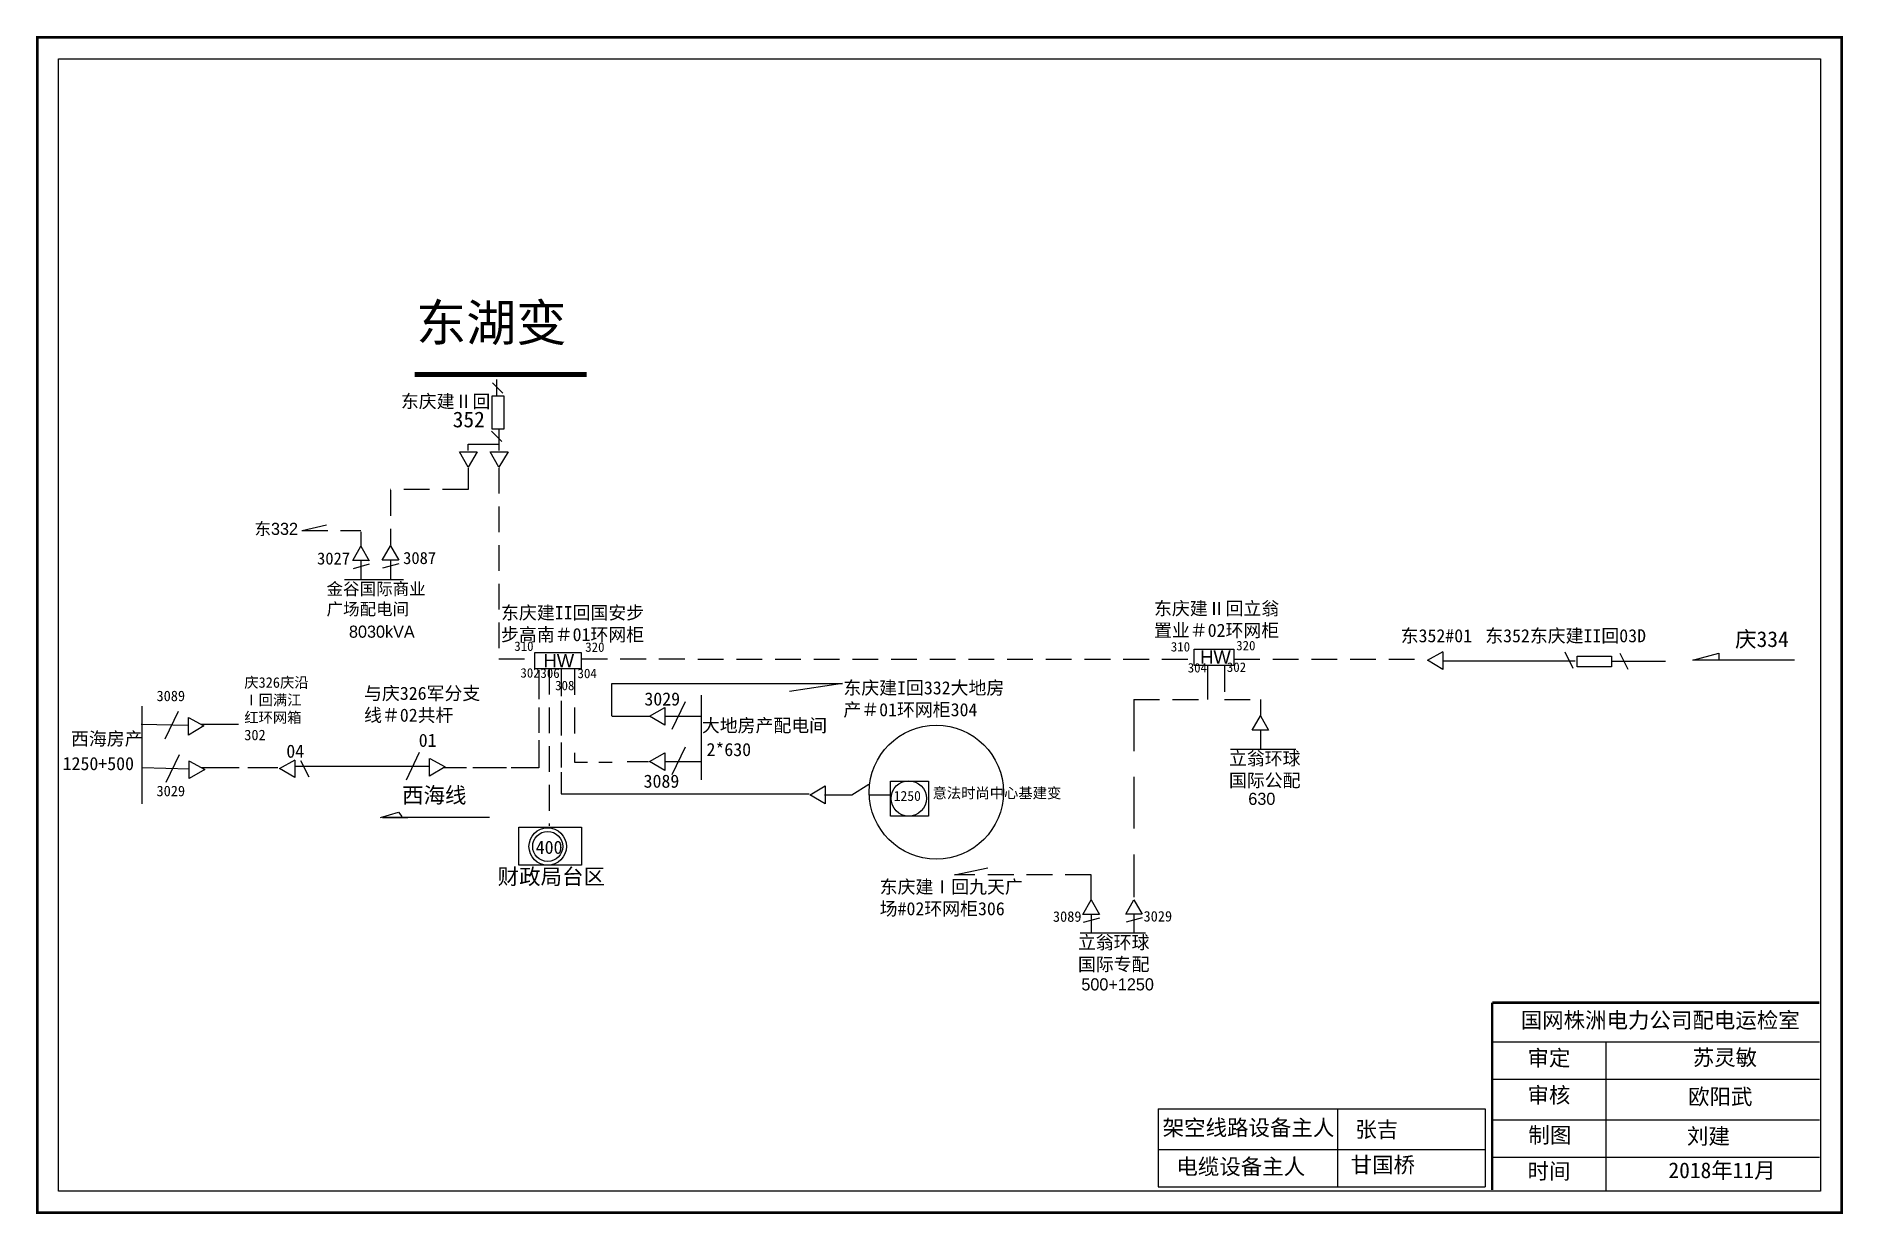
# Model space of a CAD drawing. Extents: x 0 to 344, y 0 to 224.
import ezdxf

# ---------------------------------------------------------------- set-up
doc = ezdxf.new("R2010")
doc.units = 0
doc.header["$LTSCALE"] = 0.774411
doc.linetypes.add('ACAD_ISO02W100', pattern=[15, 12, -3])
doc.linetypes.add('DASHED2', pattern=[9.525, 6.35, -3.175])
doc.layers.get('0').update_dxf_attribs({"linetype": 'CONTINUOUS'})
doc.layers.add('0-RefEdit0', color=7, linetype='CONTINUOUS')
doc.styles.add('hztxt_txtstyle_0.00_0_0', font='', dxfattribs={"bigfont": 'hztxt.shx'})
doc.styles.get("Standard").update_dxf_attribs({"font": '', "height": 2.5})
doc.styles.add('字体', font='', dxfattribs={"height": 2.5})
doc.styles.get('hztxt_txtstyle_0.00_0_0').set_extended_font_data('hztxt')
doc.styles.get('Standard').set_extended_font_data('SimSun')
doc.styles.get('字体').set_extended_font_data('楷体_GB2312')

msp = doc.modelspace()

# ---------------------------------------------------------------- linework, layer by layer
at = {"linetype": 'ACAD_ISO02W100'}
msp.add_line((87.58, 155.82), (87.58, 158.91), dxfattribs=at)
at = {"linetype": 'Continuous'}
for p, q in [((88.72, 156.32), (86.74, 158.29)), ((88.5, 147.09), (86.52, 149.06)), ((87.94, 149.34), (87.94, 145.39)), ((82.08, 142.19), (80.45, 145.15)), ((80.48, 145.13), (83.83, 145.15)), ((82.06, 146.57), (82.06, 145.39)), ((83.83, 145.15), (82.08, 142.19)), ((87.95, 142.19), (86.32, 145.15)), ((86.36, 145.13), (89.7, 145.15)), ((89.7, 145.15), (87.95, 142.19)), ((265, 105.43), (267.97, 107.04)), ((267.95, 107), (267.95, 103.66)), ((95.6, 103.51), (95.6, 98)), ((99.84, 103.79), (99.84, 98.57)), ((267.95, 103.66), (265, 105.43)), ((267.94, 105.28), (293.13, 105.28)), ((300.03, 105.2), (310.38, 105.21)), ((315.61, 105.39), (320.56, 106.73)), ((334.96, 105.39), (315.61, 105.39)), ((320.56, 106.73), (320.56, 105.39)), ((19.95, 78.03), (19.95, 96.63)), ((99.84, 97.66), (99.84, 91.08)), ((123.48, 97.46), (120.95, 92.18)), ((126.52, 98.71), (126.52, 82.63)), ((28.79, 92.93), (19.78, 93.17)), ((24.33, 90.42), (26.86, 95.7)), ((28.75, 91.13), (28.76, 94.51)), ((28.78, 94.47), (31.72, 92.87)), ((38.28, 93.17), (31.16, 93.17)), ((95.6, 96.39), (95.6, 91.57)), ((109.53, 94.72), (116.65, 94.72)), ((116.68, 94.71), (119.62, 96.39)), ((119.61, 93.01), (116.68, 94.71)), ((119.62, 96.39), (119.61, 93.01)), ((119.62, 94.72), (126.45, 94.72)), ((31.72, 92.87), (28.75, 91.13)), ((95.6, 90.19), (95.6, 84.91)), ((99.84, 89.72), (99.84, 84.95)), ((24.5, 82.14), (27.03, 87.42)), ((28.92, 82.85), (28.93, 86.23)), ((28.95, 86.19), (31.89, 84.59)), ((46.13, 84.78), (49.09, 86.4)), ((49.07, 86.36), (49.08, 83.02)), ((70.32, 82.62), (72.85, 87.9)), ((74.74, 83.32), (74.75, 86.7)), ((74.77, 86.66), (77.71, 85.06)), ((116.68, 86.09), (119.62, 87.77)), ((119.62, 87.77), (119.61, 84.39)), ((123.48, 88.84), (120.95, 83.56)), ((28.96, 84.65), (19.95, 84.89)), ((31.89, 84.59), (28.92, 82.85)), ((38.45, 84.89), (31.33, 84.89)), ((45.8, 84.89), (40.11, 84.89)), ((49.08, 83.02), (46.13, 84.78)), ((74.76, 85.14), (49.14, 85.14)), ((77.71, 85.06), (74.74, 83.32)), ((81.81, 84.91), (77.45, 84.91)), ((89.4, 84.91), (82.96, 84.91)), ((95.6, 84.91), (90.32, 84.91)), ((99.84, 84.04), (99.84, 79.95)), ((119.61, 84.39), (116.68, 86.09)), ((119.62, 86.1), (126.45, 86.1)), ((99.84, 79.95), (147.1, 79.95)), ((150.17, 78.02), (147.25, 79.72)), ((147.29, 79.72), (150.15, 81.46)), ((150.05, 79.73), (155.28, 79.73)), ((150.15, 81.46), (150.17, 78.02)), ((155.28, 79.73), (158.46, 81.77)), ((158.46, 79.73), (162.55, 79.73)), ((174.84, 64.51), (181.21, 65.82)), ((277.38, 32.65), (339.74, 32.65)), ((299.02, 32.64), (299.02, 4.31)), ((277.38, 25.54), (339.74, 25.54)), ((213.63, 19.89), (276, 19.89)), ((213.63, 19.89), (213.63, 5.04)), ((247.84, 19.89), (247.84, 5.04)), ((276, 19.89), (276, 5.04)), ((277.38, 17.79), (339.74, 17.79)), ((213.63, 12.14), (276, 12.14)), ((277.38, 10.69), (339.74, 10.69)), ((213.63, 5.04), (276, 5.04))]:
    msp.add_line(p, q, dxfattribs=at)
at = {"color": 0, "linetype": 'Continuous'}
for p, q in [((82.08, 146.57), (87.92, 146.57)), ((50.44, 130.12), (55.07, 131.21)), ((60.11, 124.38), (61.66, 127.13)), ((63.2, 124.39), (60.11, 124.38)), ((61.66, 127.13), (63.24, 124.36)), ((65.73, 124.47), (67.27, 127.22)), ((68.82, 124.47), (65.73, 124.47)), ((67.27, 127.22), (68.85, 124.45)), ((109.51, 94.73), (109.51, 100.98)), ((109.51, 100.98), (153.48, 100.98)), ((153.48, 100.98), (143.37, 99.41)), ((231.6, 92.06), (233.14, 94.81)), ((233.14, 94.81), (234.72, 92.04)), ((234.69, 92.06), (231.6, 92.06)), ((199.32, 56.96), (200.86, 59.71)), ((200.86, 59.71), (202.44, 56.94)), ((207.47, 57.01), (209.02, 59.76)), ((209.02, 59.76), (210.6, 56.99)), ((202.41, 56.96), (199.32, 56.96)), ((210.56, 57.01), (207.47, 57.01))]:
    msp.add_line(p, q, dxfattribs=at)
at = {"linetype": 'DASHED2'}
for p, q in [((82.12, 142.05), (82.12, 137.91)), ((87.92, 142.1), (87.92, 105.64)), ((67.27, 137.82), (67.27, 127.24)), ((82.12, 137.91), (67.31, 137.91)), ((50.41, 130.14), (61.61, 130.14)), ((291.19, 107), (292.74, 103.9)), ((87.92, 105.64), (94.76, 105.64)), ((97.55, 103.77), (97.55, 73.84)), ((102.37, 103.75), (102.37, 89.92)), ((103.73, 105.64), (220.51, 105.61)), ((226.29, 104.27), (226.29, 97.9)), ((228.11, 105.6), (264.96, 105.59)), ((301.66, 106.76), (303.19, 103.71)), ((209.02, 97.9), (223.13, 97.9)), ((226.29, 97.9), (233.15, 97.9)), ((50.16, 86.3), (51.71, 83.19)), ((102.37, 87.76), (102.37, 85.94)), ((102.37, 85.94), (104.87, 85.94)), ((107.03, 85.94), (109.53, 85.94)), ((112.41, 86.07), (116.49, 86.07)), ((200.86, 64.51), (174.84, 64.51)), ((200.86, 59.71), (200.86, 64.51))]:
    msp.add_line(p, q, dxfattribs=at)
at = {"color": 0, "linetype": 'DASHED2'}
for p, q in [((61.66, 124.38), (61.65, 120.82)), ((67.27, 124.47), (67.27, 120.91)), ((63.24, 123.68), (60.17, 122.84)), ((68.86, 123.77), (65.78, 122.92)), ((233.14, 92.06), (233.14, 88.5)), ((202.45, 56.26), (199.37, 55.41)), ((200.86, 56.96), (200.86, 53.4)), ((210.6, 56.31), (207.53, 55.46)), ((209.02, 57.01), (209.01, 53.44))]:
    msp.add_line(p, q, dxfattribs=at)
at = {"linetype": 'ByBlock'}
for p, q in [((65.38, 75.45), (68.84, 76.41)), ((68.84, 76.41), (69.42, 75.64)), ((86.17, 75.45), (65.76, 75.45)), ((65.76, 75.45), (70.58, 75.45))]:
    msp.add_line(p, q, dxfattribs=at)
at = {"linetype": 'Continuous', "const_width": 0.5}
msp.add_lwpolyline([(-0.02, 224.1), (343.95, 224.1), (343.95, 0.13), (-0.02, 0.13)], close=True, dxfattribs=at)
at = {"linetype": 'Continuous'}
for points in [[(4.02, 220.05), (339.91, 220.05), (339.91, 4.18), (4.02, 4.18)], [(94.81, 106.89), (103.67, 106.89), (103.67, 103.79), (94.81, 103.79)], [(293.57, 106.2), (300.11, 106.2), (300.11, 104.17), (293.57, 104.17)]]:
    msp.add_lwpolyline(points, close=True, dxfattribs=at)
for points, const_width in [([(71.9, 159.86), (104.69, 159.86)], 1), ([(277.34, 40.15), (277.34, 4.42)], 0.5), ([(277.38, 40.15), (339.74, 40.15)], 0.5)]:
    msp.add_lwpolyline(points, dxfattribs=dict(at, const_width=const_width))
at = {"linetype": 'ACAD_ISO02W100'}
msp.add_lwpolyline([(88.9, 149.42), (86.69, 149.42), (86.69, 155.82), (88.9, 155.82)], close=True, dxfattribs=at)
at = {"color": 0, "linetype": 'Continuous'}
for points in [[(220.51, 107.51), (228.11, 107.51), (228.11, 104.42), (220.51, 104.42)], [(162.64, 82.34), (169.89, 82.34), (169.89, 75.69), (162.64, 75.69)], [(91.78, 73.56), (103.71, 73.56), (103.71, 66.32), (91.78, 66.32)]]:
    msp.add_lwpolyline(points, close=True, dxfattribs=at)
at = {"color": 1, "linetype": 'Continuous'}
msp.add_circle((171.36, 80.26), 12.78, dxfattribs=at)
at = {"color": 0, "linetype": 'Continuous'}
for centre, radius in [((166.1, 79.06), 3.37), ((97.26, 69.9), 3.57), ((97.26, 69.9), 2.86)]:
    msp.add_circle(centre, radius, dxfattribs=at)
at = {"layer": '0-RefEdit0', "color": 0, "ltscale": 2}
for p, q in [((61.66, 129.9), (61.66, 127.15)), ((58.53, 120.77), (69.75, 120.76)), ((233.14, 97.9), (233.14, 94.82)), ((227.42, 88.47), (239.9, 88.47)), ((198.78, 53.42), (211.26, 53.42))]:
    msp.add_line(p, q, dxfattribs=at)
at = {"layer": '0-RefEdit0', "color": 0, "linetype": 'ByBlock', "ltscale": 2}
msp.add_line((223.13, 97.9), (223.13, 104.32), dxfattribs=at)
at = {"layer": '0-RefEdit0', "color": 0, "linetype": 'DASHED2', "ltscale": 2}
msp.add_line((209.02, 97.9), (209.02, 60.26), dxfattribs=at)

# ---------------------------------------------------------------- texts
at = {"color": 7, "linetype": 'Continuous', "insert": (72.18, 173.24), "char_height": 7, "width": 132.2648, "attachment_point": 1, "style": '字体'}
msp.add_mtext('东湖变', dxfattribs=at)
at = {"linetype": 'Continuous', "attachment_point": 1, "style": '字体'}
for s, insert, char_height, width in [('东庆建Ⅱ回', (69.27, 156), 2.5, 17.5804), ('东庆建II回国安步步高南＃01环网柜\\P  ', (88.37, 115.71), 2.5, 28.7955), ('东庆建Ⅱ回立翁置业＃02环网柜', (212.87, 116.52), 2.5, 26.7859), ('东352#01', (259.89, 111.32), 2.5, 77.3649), ('东352东庆建II回03D', (276.01, 111.32), 2.5, 77.3649), ('{\\fArial|b0|i0|c0|p32;HW}', (221.67, 107.26), 2.5, 28.7955), ('{\\fArial|b0|i0|c0|p32;HW}', (96.48, 106.57), 2.5, 28.7955), ('与庆326军分支线＃02共杆', (62.25, 100.35), 2.5, 23.8456), ('东庆建I回332大地房产＃01环网柜304\\P  ', (153.64, 101.39), 2.5, 32.2804), ('大地房产配电间', (126.66, 94.22), 2.5, 28.7955), ('西海房产', (6.38, 91.69), 2.5, 28.7955), ('立翁环球国际公配', (227.15, 87.92), 2.5, 14.3937), ('东庆建Ⅰ回九天广场#02环网柜306', (160.56, 63.46), 2.5, 28.7955), ('立翁环球国际专配', (198.36, 52.87), 2.5, 14.9521), ('国网株洲电力公司配电运检室', (282.78, 38.3), 3, 82.0179), ('审定', (284.07, 31.09), 3, 23.4615), ('{\\fSimSun|b0|i0|c134|p2;苏灵敏}', (315.58, 31.19), 3, 23.4615), ('审核', (284.07, 24.02), 3, 23.4615), ('{\\fSimSun|b0|i0|c134|p2;欧阳武}', (314.69, 23.73), 3, 33.0539), ('架空线路设备主人', (214.51, 17.81), 3, 58.56), ('张吉', (251.24, 17.48), 3, 47.14), ('制图', (284.24, 16.4), 3, 23.4615), ('{\\fSimSun|b0|i0|c134|p2;刘建}', (314.47, 16.18), 3, 23.4615), ('电缆设备主人', (217.13, 10.39), 3, 58.56), ('甘国桥', (250.36, 10.71), 3, 33.0539), ('时间', (284.07, 9.52), 3, 23.4615), ('2018{\\fSimSun|b0|i0|c134|p2;年}11{\\fSimSun|b0|i0|c134|p2;月}', (310.95, 9.69), 3, 23.4615)]:
    msp.add_mtext(s, dxfattribs=dict(at, insert=insert, char_height=char_height, width=width))
at = {"linetype": 'Continuous', "attachment_point": 1}
for s, insert, char_height, width in [('352', (79.15, 152.79), 3, 6.7865), ('\\pt5;{\\H0.8x;3089}', (22.68, 99.6), 2.5, 10.2348), ('3029', (115.7, 99.27), 2.5, 5.5833), ('01', (72.67, 91.39), 2.5, 5.5833), ('2*630', (127.54, 89.63), 2.5, 5.5833), ('1250+500', (4.78, 86.95), 2.5, 5.5833), ('04', (47.43, 89.32), 2.5, 5.5833), ('3089', (115.55, 83.6), 2.5, 5.5833), ('\\pt5;{\\H0.8x;3029}', (22.68, 81.48), 2.5, 10.2348), ('400', (94.98, 71), 2.5, 5.5833)]:
    msp.add_mtext(s, dxfattribs=dict(at, insert=insert, char_height=char_height, width=width))
at = {"color": 0, "linetype": 'Continuous', "attachment_point": 1}
for s, insert, char_height, width in [('{\\f\uffbfﾬￌﾣﾤ_GB2312|b0|i0|c134|p49;东332}', (41.35, 131.59), 2.31, 19.6228), ('3027', (53.29, 125.95), 2.31, 3.7131), ('3087', (69.7, 126.04), 2.31, 3.7131), ('{\\f\uffbfﾬￌﾣﾤ_GB2312|b0|i0|c134|p49;金谷国际商业广场配电间}', (55.09, 120.16), 2.31, 19.6228), ('{\\f\uffbfﾬￌﾣﾤ_GB2312|b0|i0|c134|p49;8030kVA}', (59.37, 112), 2.31, 3.7131), ('{\\H0.6x;310}', (90.89, 108.98), 3, 6.7865), ('{\\H0.6x;320}', (104.42, 108.8), 3, 6.7865), ('{\\H0.6x;310}', (216.07, 108.87), 3, 6.7865), ('{\\H0.6x;320}', (228.53, 109.09), 3, 6.7865), ('{\\H0.6x;302}', (92.06, 103.89), 3, 6.7865), ('{\\H0.6x;306}', (95.87, 103.83), 3, 6.7865), ('{\\H0.6x;304}', (102.95, 103.79), 3, 6.7865), ('{\\H0.6x;304}', (219.29, 104.87), 3, 6.7865), ('{\\H0.6x;302}', (226.75, 104.98), 3, 6.7865), ('{\\H0.6x;308}', (98.68, 101.49), 3, 6.7865), ('{\\f\uffbfﾬￌﾣﾤ_GB2312|b0|i0|c134|p49;630}', (230.84, 80.14), 2.31, 3.7131), ('{\\fKaiTi_GB2312|b0|i0|c134|p49;3089}', (193.59, 57.55), 2, 3.7131), ('{\\fKaiTi_GB2312|b0|i0|c134|p49;\\H0.8658x;3029}', (210.87, 57.6), 2.31, 3.7131), ('{\\f\uffbfﾬￌﾣﾤ_GB2312|b0|i0|c134|p49;500+1250}', (199.01, 44.78), 2.31, 18.8442)]:
    msp.add_mtext(s, dxfattribs=dict(at, insert=insert, char_height=char_height, width=width))
at = {"linetype": 'DASHED2', "char_height": 3, "attachment_point": 1, "style": '字体'}
for s, insert, width in [('庆334', (323.66, 110.92), 22.8537), ('西海线', (69.49, 81.19), 16.1044), ('财政局台区', (87.72, 65.67), 20.0783)]:
    msp.add_mtext(s, dxfattribs=dict(at, insert=insert, width=width))
at = {"insert": (39.41, 102.16), "char_height": 2, "width": 13.5485, "attachment_point": 1, "style": 'hztxt_txtstyle_0.00_0_0'}
msp.add_mtext('{\\fSimSun|b0|i0|c134|p2;庆326庆沿Ⅰ回满江红环网箱302}', dxfattribs=at)
at = {"color": 1, "linetype": 'Continuous', "attachment_point": 1, "style": '字体'}
for s, insert, char_height, width in [('{\\fSimSun|b0|i0|c134|p2;\\C256;1250}', (163.24, 80.49), 1.9, 5.5835), ('{\\fSimSun|b0|i0|c134|p2;\\C256;意法时尚中心基建变}', (170.63, 81.09), 2, 30.2245)]:
    msp.add_mtext(s, dxfattribs=dict(at, insert=insert, char_height=char_height, width=width))

doc.saveas('drawing.dxf')
